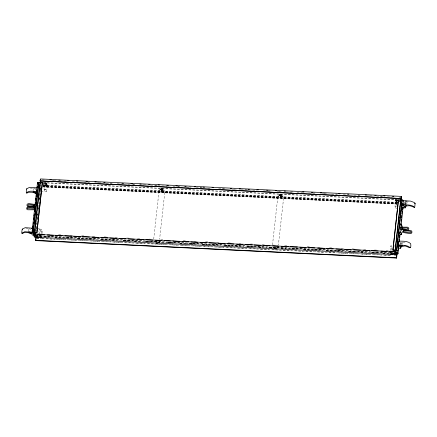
<?xml version="1.0" encoding="UTF-8"?>
<svg xmlns="http://www.w3.org/2000/svg" width="437" height="437" viewBox="0 0 437 437"><rect width="100%" height="100%" fill="white"/><g stroke="black" fill="none" stroke-linecap="round" stroke-linejoin="round"><path stroke-width="0.33" stroke-dasharray="2.19 1.64" d="M36.386 234.98L36.304 235.729L35.763 235.45M39.789 235.144L39.707 235.898L39.161 235.614L39.483 235.374M40.57 235.936L40.974 234.948M155.714 240.76L155.632 241.508L155.091 241.229L156.817 241.311L156.899 240.563M156.577 240.803L156.495 241.552L156.817 241.311M274.512 246.512L274.431 247.26L273.89 246.981M390.438 252.122L390.356 252.87L389.809 252.591L390.132 252.351M391.219 252.914L391.623 251.925M28.695 230.949L28.918 228.928M33.152 190.587L33.376 188.565M35.479 230.288L35.626 228.933M36.604 220.117L36.752 218.762M37.129 215.375L37.276 214.015M38.773 200.463L38.926 199.103M39.297 195.716L39.45 194.361M35.501 232.435L36.55 222.946M36.626 222.269L38.199 208.034M38.276 207.351L38.724 203.287M38.8 202.61L40.368 188.374M40.444 187.697L40.422 185.545M35.905 232.446L36.577 226.344M36.877 223.635L38.374 210.077M38.451 209.399L38.746 206.685M39.046 203.975L40.543 190.417M40.619 189.74L40.996 186.348M36.369 229.611L36.593 227.573M36.97 224.186L37.118 222.832M37.495 219.44L37.719 217.407M38.019 214.693L38.243 212.661M38.614 209.274L38.767 207.914M39.139 204.527L39.363 202.495M39.663 199.78L39.887 197.748M40.188 195.039L40.412 193.001M40.788 189.614L40.952 188.145M394.212 253.056L36.009 235.712L36.014 236.45L37.374 236.515M36.517 236.548L36.435 236.177L37.32 235.975L38.516 236.499M43.225 183.611L43.307 182.863M43.088 184.037L43.307 183.507M43.968 185.348L44.05 184.6L43.509 184.316L43.427 185.064L43.968 185.348L43.651 185.588L44.05 184.6M43.252 185.818L44.148 185.468L42.957 184.944M44.711 183.72L45.612 183.371L46.71 183.671L46.792 184.043L44.809 183.944L45.595 183.518L46.792 184.043M39.292 234.024L39.789 229.485L41.455 229.146L36.085 228.627M40.903 191.286L46.688 191.368L44.656 190.75L44.186 189.696L44.76 184.507C49.518 184.277 41.936 183.201 41.056 183.655M44.896 183.693L45.301 182.704L44.896 183.693L46.306 184.015L46.71 183.027L46.164 182.742L46.082 183.491L46.622 183.775M45.443 183.972L45.524 183.223L44.978 182.945M41.815 236.439C39.554 236.002 39.516 236.373 41.805 236.581M45.453 185.457L46.355 185.113L47.453 185.408L47.535 185.78L45.552 185.681L46.338 185.255L47.535 185.78M45.645 185.43L46.043 184.441L47.453 184.764L47.371 185.512L45.645 185.43L47.371 185.512M45.961 185.19L46.043 184.441M46.306 184.015L46.71 183.027M46.185 185.709L46.267 184.96L45.727 184.682M40.996 233.795L41.499 229.25M44.186 189.696L45.88 189.565L46.464 184.277M46.825 185.233L46.912 184.485M47.049 185.752L47.453 184.764M34.862 236.182L41.52 236.477L41.936 234.396M42.007 233.746L42.203 230.938L40.264 230.534L39.789 229.485M46.688 191.368L47.262 186.178L45.23 185.561L44.76 184.507M153.709 239.115L159.172 189.631L159.816 189.407L163.695 189.674L164.847 191.816L159.603 239.268M160.636 189.358L161.532 189.008L162.635 189.308L162.711 189.674L160.729 189.582L161.521 189.155L162.711 189.674M160.821 189.325L161.226 188.336L162.089 188.38L162.63 188.664L162.231 189.653L160.821 189.325L162.548 189.412M161.144 189.084L161.226 188.336M161.362 189.609L161.45 188.86L160.903 188.576M161.379 191.095L162.28 190.745L163.378 191.045L163.46 191.417L161.477 191.319L162.264 190.893L163.46 191.417M161.564 191.067L161.969 190.079L162.832 190.117L163.378 190.401L162.974 191.39L161.564 191.067L163.296 191.149M162.007 189.128L162.089 188.38M161.887 190.827L161.969 190.079M162.231 189.653L162.63 188.664M162.111 191.346L162.193 190.598L161.652 190.319M162.75 190.865L162.832 190.117M162.974 191.39L163.378 190.401M159.527 239.946L159.303 241.978L158.664 242.207M272.508 244.867L277.97 195.383L278.615 195.159L282.493 195.426L283.646 197.568L278.402 245.02M279.434 195.11L280.33 194.76L281.433 195.06L281.51 195.426L279.527 195.334L280.319 194.907L281.51 195.426M279.62 195.077L280.024 194.088L280.887 194.132L281.428 194.416L281.029 195.405L279.62 195.077L281.346 195.164M279.942 194.836L280.024 194.088M280.161 195.361L280.248 194.612L279.702 194.328M280.177 196.847L281.078 196.497L282.176 196.797L282.258 197.169L280.275 197.071L281.062 196.645L282.258 197.169M280.363 196.819L280.767 195.831L281.63 195.869L282.176 196.153L281.772 197.142L280.363 196.819L282.094 196.901M280.685 196.579L280.767 195.831M280.805 194.88L280.887 194.132M280.909 197.098L280.991 196.35L280.45 196.071M281.029 195.405L281.428 194.416M281.548 196.617L281.63 195.869M281.772 197.142L282.176 196.153M277.462 247.954L278.101 247.73L278.325 245.698M395.359 200.698L396.261 200.348L397.359 200.649L397.441 201.02L395.458 200.922L396.244 200.496L397.441 201.02M395.545 200.67L395.949 199.682L395.545 200.67L396.954 200.993L397.359 200.004L396.812 199.72L396.73 200.468L397.271 200.752M390.088 250.592L390.618 245.938L392.519 245.884M396.392 206.679L394.982 206.264L395.556 201.075L397.484 200.911L395.927 200.976L395.376 200.556M396.091 200.949L396.173 200.201L395.627 199.922M392.47 253.416C390.951 252.81 389.558 253.575 391.994 253.362M397.299 202.959L396.102 202.435L397.004 202.091M397.697 202.73L396.293 202.407L396.692 201.419L397.561 201.462M391.721 253.487L390.804 253.034L391.017 251.084M391.088 250.439L391.53 247.713M396.687 208.515L395.769 208.056L396.496 202.741M396.692 201.419L396.293 202.407M396.954 200.993L397.359 200.004M396.834 202.686L396.916 201.938L396.375 201.659M394.42 254.055L393.868 253.629L394.185 253.323M403.406 202.806L403.553 201.462M400.527 244.447L400.674 243.098L401.565 243.141L401.958 242.726A3.922 1.295 6.3 0 1 404.001 242.136L405.154 242.158M404.984 204.084L405.137 202.741L406.022 202.779L406.415 202.364A3.922 1.295 6.3 0 1 406.913 202.069M401.417 244.491L401.565 243.141M405.875 204.128L406.022 202.779M402.379 244.403L402.674 241.71M406.836 204.041L407.06 202.025M394.982 206.264L395.627 206.04M164.847 191.816L164.203 192.04M283.646 197.568L283.001 197.792M405.552 202.025L404.968 202.413L403.875 202.211M390.804 253.034L392.475 252.805L392.262 252.269M37.167 235.772L37.489 235.532M36.588 236.439L38.314 236.521M39.991 236.603L41.176 236.406M275.294 247.304L275.616 247.063L275.07 246.785M390.64 253.58L391.825 253.384M394.36 253.504L394.037 253.744L394.584 254.023M47.262 186.178L46.612 186.348M42.296 231.151L37.713 231.129M43.105 183.895L43.405 183.731M46.808 183.895L45.923 184.097L44.727 183.578M44.148 185.468L43.268 185.676M47.551 185.638L46.666 185.84L45.47 185.315M36.418 236.324L38.401 236.417M162.728 189.532L161.848 189.734L160.652 189.21M163.476 191.269L162.591 191.472L161.395 190.953M155.763 241.956L157.746 242.054M281.526 195.284L280.641 195.486L279.451 194.962M282.275 197.021L281.39 197.224L280.193 196.705M396.102 202.435L396.987 202.233M393.868 253.629L394.169 253.465M401.701 242.093L400.511 242.775L399.418 242.573M156.047 241.94L157.271 242M40.444 185.578L40.991 185.681M40.417 190.871L39.871 190.767M36.02 230.654L35.479 230.55M40.668 185.659L41.067 185.67M30.306 188.085L32.436 188.205M25.849 228.447L27.979 228.567M42.099 179.711L44.825 179.842M53.675 180.273L56.4 180.405M64.572 180.798L67.293 180.934M87.722 181.923L90.443 182.054M98.615 182.447L101.34 182.579M110.19 183.01L112.915 183.141M132.662 184.097L135.383 184.228M143.555 184.627L146.28 184.758M155.13 185.184L157.855 185.315M166.022 185.714L168.065 185.812M177.597 186.271L180.323 186.402M189.172 186.834L191.898 186.965M200.07 187.358L202.79 187.495M222.537 188.451L225.263 188.582M234.112 189.008L236.838 189.139M245.004 189.538L247.73 189.669M268.154 190.658L270.88 190.789M279.052 191.182L281.772 191.319M290.627 191.745L293.347 191.876M313.094 192.832L315.82 192.963M323.986 193.362L327.395 193.525M335.561 193.919L338.287 194.055M358.034 195.011L360.754 195.142M369.609 195.568L372.329 195.7M380.501 196.098L383.227 196.229M41.624 180.153L43.667 180.252M51.839 180.65L55.242 180.814M60.011 181.044L66.134 181.339M72.263 181.639L75.667 181.803M83.838 182.196L87.242 182.36M87.924 182.393L89.285 182.464M96.774 182.824L100.182 182.988M106.311 183.283L111.757 183.551M117.203 183.813L121.967 184.043M128.096 184.338L132.182 184.54M132.864 184.572L134.225 184.638M141.714 184.998L145.117 185.162M150.568 185.43L156.692 185.725M162.143 185.987L166.907 186.217M173.036 186.517L175.079 186.615M177.799 186.746L179.165 186.812M186.654 187.173L190.74 187.375M196.186 187.637L201.632 187.899M207.761 188.2L211.164 188.363M218.653 188.724L224.099 188.986M232.271 189.385L235.674 189.549M241.126 189.811L247.255 190.111M252.701 190.374L256.787 190.57M263.593 190.898L267.679 191.1M268.362 191.133L269.722 191.198M277.211 191.559L280.614 191.723M286.06 191.99L292.189 192.285M296.958 192.515L302.404 192.777M308.533 193.078L310.576 193.176M313.296 193.307L314.662 193.373M322.151 193.733L326.237 193.935M331.683 194.197L337.129 194.46M343.258 194.76L346.661 194.924M354.15 195.284L359.596 195.547M367.085 195.913L371.171 196.109M376.618 196.371L382.069 196.639M387.515 196.901L392.279 197.131M399.09 197.458L401.133 197.557M43.361 182.568L397.479 199.709M43.476 182.83L397.588 199.977M45.524 183.223L46.388 183.267M161.45 188.86L162.313 188.904M280.248 194.612L281.111 194.656M396.173 200.201L397.036 200.244M45.219 183.453L46.082 183.491M395.867 200.43L396.73 200.468M398.129 200.944L400.052 201.036M46.267 184.96L47.13 185.004M162.193 190.598L163.056 190.641M280.991 196.35L281.854 196.393M43.208 185.222L397.326 202.369M43.258 185.332L397.37 202.473M42.886 185.829L397.004 202.976M42.848 186.189L396.965 203.336M404.023 203.768L405.607 203.844L405.137 202.741M42.913 186.348L397.031 203.495M43.028 186.615L399.189 203.855M43.465 186.801L398.26 203.981M42.853 186.927L396.965 204.068M39.838 188.811L44.978 189.063L45.89 189.467M398.839 206.193L400.767 206.286M399.036 244.103L400.62 244.179M393.158 245.916L395.086 246.009M37.424 233.686L39.467 233.784M47.638 234.177L51.042 234.347M58.531 234.707L61.939 234.871M70.111 235.27L73.514 235.434M81.686 235.827L85.089 235.991M92.584 236.357L95.987 236.521M104.159 236.914L107.562 237.083M115.057 237.444L118.46 237.608M126.632 238.007L130.035 238.17M137.529 238.531L140.933 238.695M149.104 239.094L152.508 239.257M160.679 239.651L164.088 239.815M171.577 240.181L174.98 240.345M183.152 240.738L186.561 240.907M194.05 241.268L197.453 241.432M205.625 241.83L209.033 241.994M216.523 242.355L219.926 242.519M228.098 242.917L231.506 243.081M238.995 243.442L243.081 243.644M250.57 244.004L253.979 244.168M262.151 244.567L265.554 244.731M273.043 245.091L276.452 245.255M284.624 245.654L288.027 245.818M295.516 246.178L298.924 246.348M307.096 246.741L310.499 246.905M317.989 247.271L322.074 247.468M329.569 247.828L332.972 247.992M341.144 248.391L344.547 248.555M352.042 248.915L355.445 249.085M363.617 249.478L367.02 249.642M374.514 250.008L377.918 250.172M386.089 250.565L389.493 250.729M394.278 253.214L36.009 235.712M35.195 236.04L275.55 247.681M276.228 247.713L394.704 253.449M44.115 236.685L52.287 237.078M55.013 237.215L63.185 237.608M66.588 237.772L74.76 238.17M77.486 238.302L85.657 238.695M89.061 238.859L97.233 239.257M101.318 239.454L108.813 239.815M112.216 239.984L119.705 240.345M123.791 240.541L131.286 240.907M134.689 241.071L142.178 241.432M145.587 241.595L153.758 241.994M157.844 242.191L164.651 242.519M168.059 242.688L176.231 243.081M179.634 243.245L187.806 243.644M190.532 243.775L198.704 244.168M202.107 244.332L210.279 244.731M213.005 244.862L221.177 245.255M224.58 245.425L232.752 245.818M235.477 245.949L243.649 246.348M247.735 246.544L255.224 246.905M258.628 247.069L266.799 247.468M269.525 247.599L275.654 247.894M276.129 247.894L277.697 247.992M281.1 248.156L289.272 248.555M291.998 248.686L300.17 249.079M303.573 249.248L311.745 249.642M314.471 249.773L322.643 250.172M326.046 250.335L334.218 250.729M336.943 250.86L345.798 251.291M348.518 251.422L356.69 251.816M360.776 252.018L368.271 252.378M371.674 252.542L379.163 252.908M383.249 253.105L390.744 253.465M44.186 236.843L48.949 237.073M55.078 237.373L60.53 237.635M66.659 237.93L71.422 238.16M77.551 238.46L83.003 238.722M89.132 239.017L93.895 239.252M101.389 239.613L105.475 239.809M112.282 240.142L116.368 240.339M123.179 240.667L127.948 240.896M134.077 241.197L139.523 241.459M145.652 241.754L150.421 241.989M157.91 242.349L161.996 242.546M168.125 242.841L172.894 243.076M179.7 243.404L184.469 243.633M190.598 243.933L195.366 244.163M202.173 244.491L206.941 244.725M213.07 245.02L217.839 245.25M224.645 245.578L229.414 245.812M235.543 246.107L240.989 246.37M247.118 246.67L251.887 246.9M258.699 247.227L263.462 247.457M269.591 247.757L274.36 247.987M281.171 248.314L285.935 248.549M292.063 248.844L296.832 249.074M303.644 249.407L308.407 249.636M314.536 249.931L319.988 250.193M326.117 250.494L330.88 250.723M337.009 251.018L342.461 251.286M348.589 251.581L353.353 251.81M360.847 252.176L364.933 252.373M371.74 252.701L375.825 252.897M382.637 253.231L387.406 253.46M44.252 236.947L46.972 237.078M55.144 237.471L57.87 237.602M66.719 238.034L69.445 238.165M77.611 238.558L81.02 238.722M89.186 239.121L91.912 239.252M100.761 239.678L103.487 239.815M111.659 240.208L114.379 240.339M123.234 240.771L125.954 240.902M134.126 241.295L136.852 241.426M145.701 241.858L148.427 241.989M157.959 242.448L160.002 242.546M168.174 242.945L170.894 243.076M179.749 243.502L182.469 243.638M190.641 244.032L193.367 244.163M202.216 244.594L204.942 244.725M213.109 245.119L215.834 245.25M224.684 245.681L227.409 245.812M235.581 246.206L238.984 246.375M247.156 246.768L249.877 246.9M258.731 247.331L261.452 247.462M269.624 247.855L272.349 247.987M281.199 248.418L283.924 248.549M292.091 248.943L294.817 249.074M303.666 249.505L306.392 249.636M314.564 250.03L317.967 250.199M326.139 250.592L328.859 250.723M337.031 251.122L340.434 251.286M348.606 251.679L351.332 251.81M360.864 252.275L362.907 252.373M371.756 252.799L373.799 252.897M382.648 253.329L385.374 253.46M393.546 253.853L394.906 253.924M36.67 238.236L41.439 238.471M42.116 238.504L43.481 238.569M46.202 238.7L54.374 239.094M57.782 239.257L65.954 239.656M69.357 239.82L76.169 240.148M80.255 240.35L88.427 240.743M91.83 240.907L100.002 241.306M102.728 241.437L110.9 241.83M114.303 241.994L122.475 242.393M125.2 242.524L133.372 242.917M136.776 243.087L144.947 243.48M147.673 243.611L155.162 243.977M159.248 244.174L167.42 244.567M170.823 244.731L178.318 245.097M181.721 245.261L189.21 245.621M193.296 245.823L201.468 246.217M204.194 246.348L212.366 246.747M215.769 246.91L223.941 247.304M226.666 247.435L234.838 247.834M238.241 247.998L246.413 248.391M249.822 248.56L257.994 248.953M260.714 249.085L268.886 249.483M272.295 249.647L280.467 250.04M283.187 250.172L291.359 250.57M294.767 250.734L302.939 251.128M305.66 251.259L313.832 251.657M317.24 251.821L324.729 252.182M328.815 252.384L335.627 252.712M339.713 252.908L347.885 253.307M351.288 253.471L359.46 253.864M362.186 253.995L370.358 254.394M373.761 254.558L381.933 254.951M384.658 255.088L390.787 255.383M36.713 238.345L41.482 238.575M42.165 238.607L55.1 239.236M55.783 239.268L77.573 240.323M78.256 240.355L156.572 244.146M157.249 244.179L190.619 245.796M191.302 245.829L337.031 252.881M337.714 252.914L390.831 255.487M394.234 255.65L396.96 255.787M392 246.463L390.591 246.053M40.406 186.02L40.717 186.064M39.833 191.209L40.144 191.253M35.435 230.993L35.752 231.036M399.331 201.14L399.97 201.244M399.314 201.288L399.953 201.386M397.315 202.817L396.119 202.293M42.941 185.091L44.132 185.616M397.26 203.325L396.343 202.866M392.295 248.298L391.377 247.845M279.675 197.633L278.806 197.333L277.97 195.383M160.876 191.881L160.008 191.581L159.172 189.631M274.136 247.795L273.267 247.495M34.796 188.391L35.687 188.757M394.436 253.908L393.884 253.482M36.987 236.603L36.435 236.177M397.583 201.588L395.556 201.075M390.995 252.395L391.541 252.673M40.346 235.417L40.892 235.696M154.785 241.934L154.048 240.771M35.861 189.5L35.086 189.024A3.922 1.295 6.3 0 0 33.534 188.429M39.439 235.188L39.691 235.723L41.723 236.341M400.674 243.098L401.15 244.207M277.266 245.78L278.101 247.73M40.494 183.808L41.242 185.55M35.654 229.081L36.271 230.528M35.479 235.204L35.943 236.291M35.468 235.625L35.905 236.646M407.513 201.894A3.922 1.295 6.3 0 1 408.464 201.774M29.077 228.786A3.922 1.295 6.3 0 1 30.628 229.387M35.697 235.718L34.905 235.74L35.697 235.712"/><path stroke-width="0.66" d="M35.943 236.974L35.725 240.596L396.649 258.07L396.933 253.187L396.872 253.766L395.381 250.286L392.907 250.04L398.446 199.873L403.482 200.375L402.444 200.337M40.401 182.966L40.412 182.622M394.955 253.471L395.228 254.64L395.736 251.57L396.829 254.121L396.649 258.07M401.324 200.441L401.625 197.229L401.346 196.404L40.422 178.93L40.117 180.929L401.095 198.54L401.319 196.787L401.204 200.244M32.485 228.212L25.177 227.672L22.314 229.108C21.948 229.96 21.069 235.308 23.101 233.139L24.363 232.588L27.531 232.604A3.922 1.295 6.3 0 1 30.18 233.424L31.841 233.937L32.316 235.046L34.436 235.144M22.314 229.108L22.566 229.6M36.943 187.85L29.634 187.309L26.777 188.746C26.406 189.598 25.526 194.946 27.564 192.777L28.82 192.225L31.988 192.242A3.922 1.295 6.3 0 1 34.638 193.061L36.304 193.575M26.777 188.746L26.794 189.128M34.152 204.336L28.695 203.544L27.231 204.134L26.876 205.188C27.558 208.067 31.601 206.1 33.54 206.696L33.534 205.882L28.547 205.871L27.744 205.182L28.782 204.385L33.977 205.133M393.956 254.492L395.365 254.815L395.769 253.826L395.223 253.547M395.365 254.815L395.769 253.826M34.621 207.597L34.578 208.81M34.354 235.685L32.988 232.724L31.967 232.588L37.506 182.426L42.356 182.633L36.872 232.932L34.452 232.812M32.327 231.708L32.546 229.687M35.424 203.555L35.572 202.205M36.834 191.756L36.708 192.018L36.932 190.002M32.382 231.523L32.535 230.168M32.835 227.458L32.983 226.098M33.283 223.389L33.431 222.034M33.731 219.319L33.878 217.965M34.108 215.933L34.332 213.901M34.556 211.863L34.703 210.508M35.004 207.799L35.157 206.444M35.452 203.729L35.605 202.375M35.905 199.665L36.053 198.305M36.276 196.273L36.5 194.241M36.724 192.204L36.948 190.171M37.249 187.462L37.402 186.107M37.626 184.07L37.506 182.426M33.736 219.811L33.884 218.456M34.184 215.741L34.332 214.387M35.905 200.151L36.058 198.797M36.353 196.087L36.506 194.727M36.806 192.018L36.954 190.663M33.201 230.802L33.365 229.332M38.696 182.437L33.13 232.615L38.8 182.458M395.021 253.531L395.146 251.739L34.223 234.265L34.031 235.996L34.299 237.165L395.228 254.64M34.223 234.265L34.294 236.701M40.171 181.065L40.39 179.312M40.057 182.502L34.49 232.681L40.177 182.529M40.28 182.77L40.526 180.519M34.665 234.669L34.884 232.653M40.368 182.999L40.592 180.989M34.873 233.79L35.015 232.489M35.015 233.8L35.162 232.457M40.646 182.803L40.87 180.792M35.725 240.596L36.036 238.312M36.872 232.932L42.356 182.633M392.961 250.172L398.446 199.873M394.851 252.105L395.075 250.095L392.907 250.04M400.56 200.441L400.778 198.425M394.906 253.924L395.348 249.898M400.838 200.244L401.346 196.404M398.451 222.493L398.599 221.138M398.899 218.429L399.047 217.069M400.62 202.834L400.773 201.479M397.206 246.949L397.353 245.594M399.374 227.289L399.527 225.934M400.724 215.091L400.876 213.731M401.171 211.022L401.324 209.667M398.342 244.791L398.56 242.77M402.87 203.757L402.723 205.1L403.193 204.816C406.481 204.866 412.49 204.549 414.56 207.422C412.49 206.816 410.43 205.374 408.016 205.811A3.922 1.295 6.3 0 0 405.973 206.401L405.574 206.816L404.689 206.772L405.165 207.881L403.045 207.777L402.586 206.701M395.086 250.144L397.943 250.538L398.205 246.506M398.353 245.152L399.025 239.05M399.178 237.695L399.478 234.986M399.626 233.631L399.926 230.916M400.074 229.562L400.374 226.852M400.527 225.492L400.822 222.783M400.975 221.428L401.199 219.396M401.346 218.036L401.647 215.326M401.8 213.972L402.095 211.257M402.248 209.902L402.548 207.193M402.696 205.838L402.996 203.123M403.143 201.768L403.296 200.414M398.517 244.802L398.741 242.781M402.903 205.111L403.122 203.09M398.735 246.796L397.998 253.291L396.627 253.192L398.031 253.362M399.271 241.765L400.095 234.308M401.144 224.82L403.089 207.193M399.647 233.56L400.074 234.565L401.472 234.631L400.614 232.631L400.838 230.599L402.313 229.436L402.472 228.021M400.56 224.656L401.488 224.7L401.264 226.732L402.067 227.595M401.472 234.631L401.696 232.599L403.171 231.441L403.329 230.026M398.429 248.112L400.707 248.243L400.855 246.9M405.165 207.881L405.312 206.537M400.707 248.243L400.232 247.134L401.117 247.178L401.516 246.763A3.922 1.295 6.3 0 1 403.559 246.173C407.393 244.764 411.78 251.985 410.693 243.655C407.694 240.82 402.952 241.24 399.178 241.142L398.713 241.426M414.702 207.329L415.15 203.292L414.32 202.539L410.594 201.113L404.165 200.73L403.171 201.064M401.778 229.556L407.093 230.31L408.524 229.736L408.868 228.709L408.426 227.584L407.393 227.169L402.253 227.169L402.237 227.983L407.224 227.983L408.027 228.671L406.984 229.469L401.8 228.737M33.534 205.882L33.54 206.696M401.887 229.043L401.964 228.371L401.057 227.513L400.013 228.136M26.329 192.783C29.033 190.417 33.578 191.04 36.708 192.018M21.872 233.145L24.729 231.708L32.038 232.244M35.086 205.144L34.113 206.117L35.135 207.318M35.348 204.232C33.458 204.816 33.01 207.193 34.922 208.099M156.156 242.726L155.834 242.967L156.375 243.251L157.56 243.048L157.02 242.77M390.875 254.088L390.558 254.329L391.099 254.613L392.284 254.41L391.743 254.132M415.15 203.292L414.358 203.352M395.665 253.968L395.966 253.804L395.409 253.378M35.168 206.253L34.714 206.472L34.769 206.941L35.255 207.007M401.106 229.687L400.401 229.654M31.967 232.588L36.817 232.795M395.064 254.154L395.949 253.952L395.398 253.526M402.581 208.799L403.061 208.722L402.821 208.329M398.189 248.582L398.702 248.402L397.899 246.528M34.474 208.973L27.4 208.695L27.629 207.963L28.4 207.471L34.599 208.039M34.463 209.787L27.793 209.782L26.925 209.367L26.63 208.553L26.957 207.482L28.203 206.663L33.993 207.143M403.313 229.993L410.949 230.605L411.654 231.036L412.025 232.042L411.556 233.227L410.119 233.637L402.919 232.479M403.198 230.807L409.092 231.086L410.643 231.375L411.168 232.074L411.009 232.533L410.114 232.79L403.067 231.676M49.927 179.776L51.287 179.842M58.776 180.202L60.142 180.268M67.631 180.634L68.991 180.7M76.486 181.06L77.846 181.126M86.018 181.524L87.378 181.59M94.873 181.95L96.233 182.016M103.722 182.382L105.088 182.447M122.109 183.272L123.474 183.338M130.963 183.698L132.324 183.764M139.818 184.13L141.178 184.196M148.667 184.556L150.033 184.622M158.205 185.02L159.565 185.086M167.054 185.446L168.42 185.512M175.909 185.878L177.269 185.944M184.764 186.304L186.124 186.37M194.296 186.763L195.656 186.834M203.15 187.194L204.511 187.26M212 187.62L213.365 187.686M230.386 188.511L231.752 188.576M239.241 188.942L240.601 189.008M248.096 189.368L249.456 189.434M256.945 189.8L258.311 189.866M266.483 190.259L267.843 190.324M275.332 190.69L276.697 190.756M284.187 191.116L285.547 191.182M302.573 192.007L303.933 192.072M311.428 192.438L312.788 192.504M320.277 192.864L321.643 192.93M338.664 193.755L340.03 193.82M347.519 194.186L348.879 194.252M365.223 195.039L366.588 195.11M374.76 195.503L376.12 195.568M383.61 195.929L384.975 196M392.464 196.36L393.824 196.426M40.117 180.929L401.095 198.54M400.882 199.878L403.04 200.239L401.674 200.173M39.996 182.65L42.416 182.764M399.107 200.037L400.92 200.124M405.055 201.135L406.934 201.26M399.68 232.582L400.614 232.631M398.265 245.463L398.735 245.179C402.493 245.266 407.273 244.867 410.245 247.692M34.277 234.396L35.643 234.467M37.686 234.565L44.492 234.893M47.218 235.024L53.347 235.319M55.39 235.423L62.201 235.751M64.922 235.882L71.734 236.209M73.777 236.313L80.588 236.641M82.631 236.739L89.438 237.067M92.163 237.198L98.292 237.499M101.018 237.63L107.824 237.957M109.867 238.056L116.679 238.389M119.405 238.52L125.534 238.815M128.254 238.946L134.383 239.247M137.109 239.378L143.92 239.705M145.963 239.804L152.77 240.137M155.496 240.268L161.624 240.563M164.35 240.694L170.479 240.995M173.199 241.126L180.011 241.453M182.054 241.552L188.866 241.885M190.909 241.983L197.715 242.311M200.441 242.442L206.57 242.743M209.296 242.874L216.102 243.201M218.145 243.3L224.957 243.627M227.682 243.764L233.811 244.059M236.532 244.19L242.661 244.485M245.386 244.622L252.198 244.949M254.241 245.048L261.047 245.375M263.09 245.474L269.902 245.807M272.628 245.938L278.757 246.233M281.477 246.364L288.289 246.697M290.332 246.796L297.144 247.124M299.864 247.255L305.993 247.555M308.719 247.686L314.848 247.981M317.573 248.112L324.38 248.445M326.423 248.544L333.234 248.872M335.96 249.003L342.089 249.303M344.809 249.434L350.938 249.729M353.664 249.86L360.476 250.193M363.196 250.325L369.325 250.62M371.368 250.718L378.18 251.051M380.906 251.182L387.035 251.477M389.755 251.608L395.206 251.87M395.572 253.673C401.182 256 394.748 249.248 397.752 250.576M35.61 240.334L396.539 257.808M31.502 228.267L31.874 228.338M395.709 251.051L395.239 254.165L395.021 253.646M36.511 192.247L33.004 191.93L36.189 193.252M32.054 232.604C23.128 230.015 34.299 235.707 32.267 232.675M395.141 254.296L395.687 254.58M38.751 182.852L38.527 182.562M37.691 236.991L38.232 237.269L36.506 237.187M400.931 197.087L401.133 197.557M401.488 224.7L402.346 226.705M33.283 232.462L33.971 234.074M400.729 199.966L395.228 250.144L400.773 199.982M402.089 200.031L396.588 250.21L402.089 200.031M406.689 205.385L404.771 206.379C400.937 206.28 404.875 203.866 406.689 205.385M402.231 245.747L400.314 246.741C396.479 246.643 400.418 244.228 402.231 245.747M400.658 227.191L400.412 227.617L400.751 227.95L401.204 227.732L401.15 227.262L400.658 227.191M40.226 237.111L39.909 237.351L40.45 237.635L41.635 237.433L40.226 237.111M274.955 248.478L274.633 248.719L275.173 249.003L276.359 248.8L274.955 248.478"/></g></svg>
